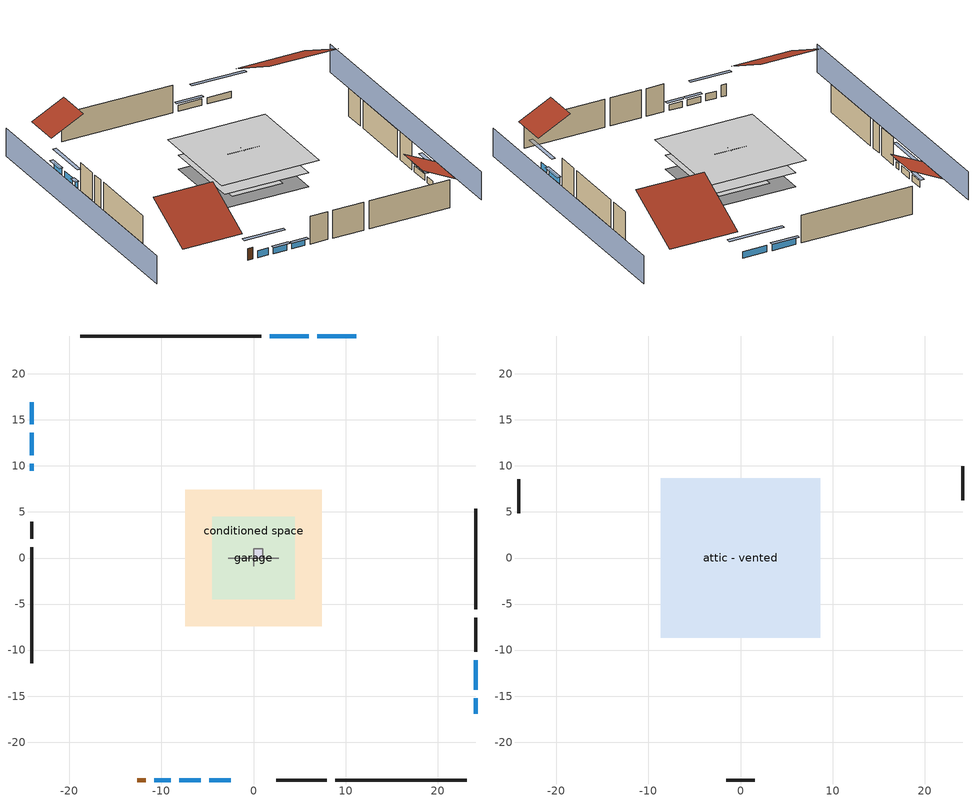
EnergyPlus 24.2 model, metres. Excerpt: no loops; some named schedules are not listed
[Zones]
central ac and furnace airloop ret air zone
 floor adiabatic (AdiabaticConst): 0,0 0,1 1,1 1,0 z0
 wall adiabatic (AdiabaticConst): 0,1 0,0 1,0 1,1 0,1 z0:1
 ceiling adiabatic (AdiabaticConst): 1,0 1,1 0,1 0,0 z1
conditioned space
 floor to garage (Floor1 construction): -4.48,-4.48 -4.48,4.48 4.48,4.48 4.48,-4.48 z0
 floor adiabatic (AdiabaticFloorConstruction): -7.41,-7.41 -7.41,7.41 7.41,7.41 7.41,-7.41 z2.44
 floor foundation (Slab2 construction): -7.41,-7.41 -7.41,7.41 7.41,7.41 7.41,-7.41 z0
 wall outside (AdiabaticWallConstruction 1): -12.62,-24.11 -11.71,-24.11 z0:2.03
 wall outside (AdiabaticWallConstruction): 11.14,24.11 6.92,24.11 / 6,24.11 1.79,24.11 z0:1.13; -24.11,16.91 -24.11,14.51 / 24.11,-16.91 24.11,-15.25 / -24.11,13.58 -24.11,11.18 z0:1.1; 24.11,-14.32 24.11,-11.09 / -8.07,-24.11 -5.73,-24.11 z0:1.07; -10.78,-24.11 -9,-24.11 z0:1.22; -4.81,-24.11 -2.47,-24.11 / -24.11,10.25 -24.11,9.47 z0:1.04
 wall outside (Wall3 construction): 0.86,24.11 -18.81,24.11 z0:4.88
 wall outside (Wall4 construction): 24.11,-5.58 24.11,5.35 z0:4.88
 wall outside (Wall7 construction): 8.88,-24.11 23.18,-24.11 z0:4.88
 wall outside (Wall8 construction): -24.11,1.16 -24.11,-11.43 z0:4.88
 wall to garage (Wall5 construction): -2.74,0 2.74,0 z0:4.88
 wall to garage (Wall6 construction): 0,-0.91 0,0.91 z0:4.88
 window (WindowConstruction): 11.13,24.11 6.93,24.11 z0:1.13
 window (WindowConstruction 9): -24.11,16.91 -24.11,14.51 z0:1.1
 window (WindowConstruction 1): 6,24.11 1.79,24.11 z0:1.13
 window (WindowConstruction 2): 24.11,-16.91 24.11,-15.25 z0:1.1
 window (WindowConstruction 3): 24.11,-14.32 24.11,-11.09 z0:1.07
 window (WindowConstruction 4): -10.78,-24.11 -9,-24.11 z0:1.22
 window (WindowConstruction 5): -8.07,-24.11 -5.73,-24.11 z0:1.07
 window (WindowConstruction 6): -4.81,-24.11 -2.47,-24.11 z0:1.04
 window (WindowConstruction 7): -24.11,13.58 -24.11,11.18 z0:1.1
 window (WindowConstruction 8): -24.11,10.25 -24.11,9.48 z0:1.04
 door (Door): -12.62,-24.11 -11.71,-24.11 z0:2.03
 ceiling adiabatic (AdiabaticFloorConstruction): 7.41,-7.41 7.41,7.41 -7.41,7.41 -7.41,-7.41 z2.44
garage
 floor foundation (Slab1 construction): -4.48,-4.48 -4.48,4.48 4.48,4.48 4.48,-4.48 z0
 wall outside (Wall1 construction): 24.11,-10.17 24.11,-6.51 z0:4.88
 wall outside (Wall12 construction): -24.11,3.92 -24.11,2.09 z0:4.88
 wall outside (Wall2 construction): 2.47,-24.11 7.96,-24.11 z0:4.88
attic - vented
 floor to conditioned space (Floor2 construction Reversed): -8.66,-8.66 -8.66,8.66 8.66,8.66 8.66,-8.66 z4.88
 wall outside (Wall10 construction): -24.11,8.55 -24.11,4.85 z0:4.88
 wall outside (Wall11 construction): -1.55,-24.11 1.54,-24.11 z0:4.88
 wall outside (Wall9 construction): 24.11,6.28 24.11,9.97 z0:4.88
 roof outside (Roof1 construction): 12.06,24.11,4.88 12.06,13.34,10.26 24.11,13.34,10.26 24.11,24.11,4.88
 roof outside (Roof2 construction): 24.11,-17.84,4.88 18.5,-17.84,7.68 18.5,-24.11,7.68 24.11,-24.11,4.88
 roof outside (Roof3 construction): -24.11,17.84,4.88 -18.5,17.84,7.68 -18.5,24.11,7.68 -24.11,24.11,4.88
 roof outside (Roof4 construction): -13.55,-24.11,4.88 -13.55,-14.67,9.6 -24.11,-14.67,9.6 -24.11,-24.11,4.88
shading: -28.68,24.11 -28.68,-24.11 / 28.68,-24.11 28.68,24.11 z0:4.88; 4.18,24.11 13.88,24.11 13.88,24.72 4.18,24.72 z3.87; -24.11,14.2 -24.11,17.22 -24.72,17.22 -24.72,14.2 z1.4; 1.48,24.11 6.3,24.11 6.3,24.72 1.48,24.72 z1.43; 24.11,-12.5 24.11,-19.66 24.72,-19.66 24.72,-12.5 z3.84; 24.11,-10.79 24.11,-14.62 24.72,-14.62 24.72,-10.79 z1.37; -6.25,-24.11 -13.52,-24.11 -13.52,-24.72 -6.25,-24.72 z3.96; -5.43,-24.11 -8.37,-24.11 -8.37,-24.72 -5.43,-24.72 z1.37; -2.17,-24.11 -5.11,-24.11 -5.11,-24.72 -2.17,-24.72 z1.34; -24.11,8.43 -24.11,16.32 -24.72,16.32 -24.72,8.43 z3.84; -24.11,9.17 -24.11,10.55 -24.72,10.55 -24.72,9.17 z1.34
[Building]
Building 1: Terrain=Suburbs
[Site:Location]
Portland Intl Arpt_OR: Latitude {deg}=45.59; Longitude {deg}=-122.6; Time Zone {hr}=-8; Elevation {m}=33; Keep Site Location Information=Yes
[Site:GroundTemperature:Shallow]
10.2558, 8.96328, 8.85977, 9.47314, 11.9355, 14.3863, 16.5111, 17.8571, 17.9714, 16.8767, 14.8061, 12.4304
[Site:WaterMainsTemperature]
Calculation Method=Schedule; Temperature Schedule=mains temperature schedule
[Material] Roughness=Rough; Thermal Absorptance=0.9
Name | Thickness {m} | Conductivity {W/m-K} | Density {kg/m3} | Specific Heat {J/kg-K} | Solar Absorptance | Visible Absorptance
ceiling loosefill ins | 0.254 | 0.0480833 | 16.02 | 1046.75 | 0.7 | 0.7
ceiling stud and cavity | 0.1397 | 0.104117 | 65.682 | 1177.47 | 0.7 | 0.7
composite shingle siding | 0.00635 | 0.162714 | 1121.4 | 1465.45 | 0.7 | 0.7
concrete 4.0 in. | 0.1016 | 1.803125 | 2242.8 | 837.4 | 0.7 | 0.7
door material | 0.04445 | 0.0612267 | 512.64 | 1214.23 | 0.7 | 0.7
exterior vertical ins; exterior vertical ins 1; wall rigid ins; wall rigid ins 1; wall rigid ins 2 | 0.051816 | 0.029427 | 32.04 | 1214.23 | 0.7 | 0.7
floor covering | 0.0127 | 0.0433444 | 54.468 | 1339.84 | 0.6 | 0.6
floor covering 1 | 0.0127 | 0.0450781 | 54.468 | 1339.84 | 0.9 | 0.9
floor rigid ins; wall rigid ins 3 | 0.512978 | 0.029427 | 32.04 | 1214.23 | 0.7 | 0.7
floor stud and cavity | 0.1397 | 0.923637 | 92.3553 | 1139.71 | 0.7 | 0.7
floor stud and cavity 1 | 0.1397 | 1.75129 | 37.0049 | 1207.88 | 0.7 | 0.7
furniture material conditioned space 1; furniture material garage 1 | 0.1524 | 0.115458 | 640.8 | 1214.23 | 0.6 | 0.6
gypsum board | 0.0127 | 0.160291 | 801 | 837.4 | 0.6 | 0.6
osb sheathing 0.5 in. | 0.0127 | 0.115458 | 512.64 | 1214.23 | 0.6 | 0.6
osb sheathing 0.5 in. 1 | 0.0127 | 0.115458 | 512.64 | 1214.23 | 0.7 | 0.7
osb sheathing 0.75 in. | 0.01905 | 0.115458 | 512.64 | 1214.23 | 0.7 | 0.7
roof rigid ins | 0.00329814 | 0.029427 | 32.04 | 1214.23 | 0.7 | 0.7
slate or tile shingles | 0.01905 | 0.840978 | 1899.972 | 799.717 | 0.75 | 0.75
wall stud and cavity | 0.1397 | 0.348479 | 139.0536 | 1170.24 | 0.6 | 0.6
wall stud and cavity 1 | 0.1397 | 0.207325 | 139.0536 | 1170.24 | 0.7 | 0.7
wall stud and cavity 2 | 0.1397 | 0.222524 | 139.0536 | 1170.24 | 0.7 | 0.7
wall stud and cavity 3 | 0.0889 | 0.380278 | 52.3479 | 1209.89 | 0.7 | 0.7
wall stud and cavity 4 | 0.0889 | 0.391764 | 83.0341 | 1211.67 | 0.7 | 0.7
wood siding; wood siding 1 | 0.0254 | 0.102417 | 544.68 | 1172.36 | 0.7 | 0.7
[Material:NoMass]
Adiabatic: Roughness=Rough; Thermal Resistance {m2-K/W}=176.1; Thermal Absorptance=0.9; Solar Absorptance=0.7; Visible Absorptance=0.7
[WindowMaterial:SimpleGlazingSystem]
WindowMaterial: U-Factor {W/m2-K}=2.15764; Solar Heat Gain Coefficient=0.44
[Construction]
AdiabaticConst: Adiabatic
AdiabaticFloorConstruction: floor stud and cavity 1, floor rigid ins, osb sheathing 0.75 in., floor covering
AdiabaticWallConstruction: wood siding, wall rigid ins 3, wall stud and cavity 3, gypsum board
AdiabaticWallConstruction 1: wood siding 1, wall rigid ins 3, wall stud and cavity 3, gypsum board
Door: door material
Floor1 construction: floor stud and cavity, osb sheathing 0.75 in., floor covering
Floor2 construction Reversed: gypsum board, ceiling stud and cavity, ceiling loosefill ins
furniture construction conditioned space 1: furniture material conditioned space 1
furniture construction garage 1: furniture material garage 1
PartitionWallConstruction: gypsum board, wall stud and cavity 4, gypsum board
Roof1 construction; Roof2 construction; Roof3 construction; Roof4 construction: slate or tile shingles, roof rigid ins, osb sheathing 0.5 in.
Slab1 construction: concrete 4.0 in.
Slab2 construction: concrete 4.0 in., floor covering 1
Wall1 construction; Wall10 construction; Wall11 construction; Wall12 construction; Wall2 construction; Wall9 construction: composite shingle siding, osb sheathing 0.5 in. 1, wall stud and cavity
Wall3 construction; Wall4 construction: composite shingle siding, wall rigid ins, osb sheathing 0.5 in. 1, wall stud and cavity 1, gypsum board
Wall5 construction: wall rigid ins 1, osb sheathing 0.5 in. 1, wall stud and cavity 2, gypsum board
Wall6 construction: wall rigid ins 2, osb sheathing 0.5 in. 1, wall stud and cavity 2, gypsum board
Wall7 construction; Wall8 construction: composite shingle siding, wall rigid ins 1, osb sheathing 0.5 in. 1, wall stud and cavity 1, gypsum board
WindowConstruction; WindowConstruction 1; WindowConstruction 2; WindowConstruction 3; WindowConstruction 4; WindowConstruction 5; WindowConstruction 6; WindowConstruction 7; WindowConstruction 8; WindowConstruction 9: WindowMaterial
[Zone] Multiplier=1
Name | Volume {m3} | Part of Total Floor Area
attic - vented | 386.638 | Yes
central ac and furnace airloop ret air zone | 1 | No
conditioned space | 1265.65 | Yes
garage | 195.726 | Yes
[Space]
Name | Zone | Volume {m3} | Space Type
attic - vented 1 | attic - vented | 386.638
central ac and furnace airloop ret air space | central ac and furnace airloop ret air zone |  | Plenum Space Type
conditioned space 1 | conditioned space | 1265.65
garage 1 | garage | 195.726
[OtherEquipment] Design Level Calculation Method=EquipmentLevel
Name | Fuel Type | Zone or ZoneList or Space or SpaceList | Schedule | Design Level {W} | Fraction Latent | Fraction Radiant | Fraction Lost
central ac and furnace airloop_0 RetCondToDZ; central ac and furnace airloop_0 SupCondToDZ; central ac and furnace airloop_0 SupSensLkToDZ | None | attic - vented 1 | Always On Discrete | 0 | 0 | 0 | 0
central ac and furnace airloop_0 SupLatLkToDZ | None | attic - vented 1 | Always On Discrete | 0 | 1 | 0 | 0
central ac and furnace airloop_0 RetCondToRP; central ac and furnace airloop_0 RetSensLkToRP | None | central ac and furnace airloop ret air space | Always On Discrete | 0 | 0 | 0 | 0
central ac and furnace airloop_0 RetLatLkToRP | None | central ac and furnace airloop ret air space | Always On Discrete | 0 | 1 | 0 | 0
central ac and furnace airloop_0 SupCondToLv; central ac and furnace airloop_0 SupSensLkToCond; mech vent house fan sensible load | None | conditioned space 1 | Always On Discrete | 0 | 0 | 0 | 0
central ac and furnace airloop_0 SupLatLkToCond; mech vent house fan latent load | None | conditioned space 1 | Always On Discrete | 0 | 1 | 0 | 0
clothes dryer 1 | Electricity | conditioned space 1 | clothes_dryer | 0 | 0.015 | 0.081 | 0.85
cooking range 1 | NaturalGas | conditioned space 1 | cooking_range | 1674.97 | 0.16 | 0.384 | 0.2
general water use latent | None | conditioned space 1 | general water use schedule | 62.594 | 1 | 0 | 0
general water use sensible | None | conditioned space 1 | general water use schedule | -61.6891 | 0 | 0.6 | 0
misc fireplace | NaturalGas | conditioned space 1 | misc fireplace schedule | 655.246 | 0.1 | 0.3 | 0.4
water heater energy adjustment1 | Electricity | garage 1 | Always On Discrete | 0.01 | 0 | 0 | 1
water heater lat | None | garage 1 | Always On Discrete | 0 | 1 | 0 | 0
water heater sens | None | garage 1 | Always On Discrete | 0 | 0 | 0 | 0
[ZoneInfiltration:DesignFlowRate] Schedule=Always On Discrete; Design Flow Rate Calculation Method=Flow/Zone; Design Flow Rate {m3/s}=0
Name | Zone or ZoneList or Space or SpaceList
attic_vented 1 duct leakage imbalance infil flow | attic - vented 1
infil flow; natural vent flow; whole house fan flow | conditioned space 1
[ZoneInfiltration:EffectiveLeakageArea] Schedule=Always On Discrete
Name | Zone or Space | Effective Air Leakage Area {cm2} | Stack Coefficient | Wind Coefficient
infil attic - vented 1 | attic - vented 1 | 9987.63 | 0.000269167 | 4.62885e-05
infil garage 1 | garage 1 | 81.551 | 0.000129147 | 4.38083e-05
[ZoneMixing] Schedule=Always On Continuous; Design Flow Rate Calculation Method=Flow/Zone; Design Flow Rate {m3/s}=0
Name | Zone or Space | Source Zone or Space
central ac and furnace airloop_0 ZoneMixCondToDZ mix; whole house fan mix | attic - vented | conditioned space
central ac and furnace airloop_0 ZoneMixDZToCond mix | conditioned space | attic - vented
[SpaceList]
Plenum Space Type: central ac and furnace airloop ret air space
[SurfaceProperty:ExposedFoundationPerimeter] Exposed Perimeter Calculation Method=TotalExposedPerimeter
Name | Total Exposed Perimeter {m}
Slab2 | 52.60848
Slab1 | 21.9456
[SurfaceProperty:IncidentSolarMultiplier] Incident Solar Multiplier=1; Incident Solar Multiplier Schedule=trans schedule winter=0.85 summer=0.7
Window1; Window10; Window2; Window3; Window4; Window5; Window6; Window7; Window8; Window9
[InternalMass]
Name | Construction | Zone or ZoneList | Space or SpaceList | Surface Area {m2}
furniture mass conditioned space 1 | furniture construction conditioned space 1 | conditioned space | conditioned space 1 | 207.62
partition wall mass | PartitionWallConstruction | conditioned space | conditioned space 1 | 519.049
furniture mass garage 1 | furniture construction garage 1 | garage | garage 1 | 8.02682
[Lights] Design Level Calculation Method=LightingLevel; Return Air Fraction=0; Fraction Radiant=0.6; Fraction Visible=0.2; Fraction Replaceable=1
Name | Zone or ZoneList or Space or SpaceList | Schedule | Lighting Level {W}
interior lighting | conditioned space 1 | lighting_interior | 2643.59
garage lighting | garage 1 | lighting_garage | 50.0305
[People]
occupants: Zone or ZoneList or Space or SpaceList=conditioned space 1; Number of People Schedule=occupants; Number of People Calculation Method=People; Number of People=3; Fraction Radiant=0.314171; Sensible Heat Fraction=0.56303; Activity Level Schedule=occupants activity schedule; Carbon Dioxide Generation Rate {m3/s-W}=0; Enable ASHRAE 55 Comfort Warnings=No; Mean Radiant Temperature Calculation Type=EnclosureAveraged
[ElectricEquipment] Design Level Calculation Method=EquipmentLevel
Name | Zone or ZoneList or Space or SpaceList | Schedule | Design Level {W} | Fraction Latent | Fraction Radiant | Fraction Lost
ceiling fan | conditioned space 1 | ceiling_fan | 18.026 | 0 | 0.558 | 0
clothes dryer | conditioned space 1 | clothes_dryer | 2130.85 | 0.015 | 0.081 | 0.85
clothes washer | conditioned space 1 | clothes_washer | 129.337 | 0.03 | 0.162 | 0.7
cooking range | conditioned space 1 | cooking_range | 57.1525 | 0.16 | 0.384 | 0.2
dishwasher | conditioned space 1 | dishwasher | 378.63 | 0.3 | 0.18 | 0.4
fridge | conditioned space 1 | fridge schedule | 41.5354 | 0 | 0.6 | 0
mech vent bath fan 0 | conditioned space 1 | mech vent bath fan 0 schedule | 15 | 0 | 0 | 1
mech vent house fan | conditioned space 1 | mech vent house fan schedule | 0 | 0 | 0 | 1
mech vent house fan cfis | conditioned space 1 | mech vent house fan cfis schedule | 0 | 0 | 0 | 0
mech vent range fan 0 | conditioned space 1 | mech vent range fan 0 schedule | 30 | 0 | 0 | 1
misc permanent spa heater | conditioned space 1 | misc permanent spa heater schedule | 603.179 | 0 | 0 | 1
misc permanent spa pump | conditioned space 1 | misc permanent spa pump schedule | 630.778 | 0 | 0 | 1
misc plug loads | conditioned space 1 | plug_loads_other | 293.77 | 0.021 | 0.558 | 0.049
misc tv | conditioned space 1 | plug_loads_tv | 303.184 | 0 | 0.6 | 0
whole house fan | conditioned space 1 | Always On Discrete | 0 | 0 | 0 | 1
freezer | garage 1 | freezer schedule | 194.914 | 0 | 0.6 | 0
[AvailabilityManager:Scheduled]
central ac and furnace airloop Availability Manager: Schedule=Always On Discrete
[AirLoopHVAC:ReturnPlenum]
Air Loop HVAC Return Plenum 1: Zone=central ac and furnace airloop ret air zone
[WaterUse:Equipment]
dishwasher: Peak Flow Rate {m3/s}=4.64116e-06; Flow Rate Fraction Schedule=hot_water_dishwasher
[Foundation:Kiva] Exterior Vertical Insulation Depth {m}=0.6096; Wall Height Above Grade {m}=0.1016; Wall Depth Below Slab {m}=0.2032
Name | Initial Indoor Air Temperature {C} | Exterior Vertical Insulation Material
Foundation Kiva 1 | 13.4258 | exterior vertical ins
Foundation Kiva 2 | 19.4444 | exterior vertical ins 1
[Foundation:Kiva:Settings]
Soil Conductivity {W/m-K}=1.3848; Soil Density {kg/m3}=1842.3; Soil Specific Heat {J/kg-K}=418.7; Ground Solar Absorptivity=0.9; Ground Thermal Absorptivity=0.9; Ground Surface Roughness {m}=0.03; Far-Field Width {m}=40; Deep-Ground Boundary Condition=ZeroFlux; Deep-Ground Depth {m}=40; Minimum Cell Dimension {m}=0.2; Maximum Cell Growth Coefficient=3; Simulation Timestep=Timestep
[Exterior:Lights]
exterior lighting: Schedule=exterior lighting schedule; Design Level {W}=87.3025
[EnergyManagementSystem:GlobalVariable]
central_ac_and_furnace_airloop_0_DuctImbalLkExhFanEquivCond
central_ac_and_furnace_airloop_0_DuctImbalLkExhFanEquivDZ
central_ac_and_furnace_airloop_0_DuctImbalLkSupFanEquivCond
central_ac_and_furnace_airloop_0_DuctImbalLkSupFanEquivDZ
central_ac_and_furnace_airloop_0_DZ_T
central_ac_and_furnace_airloop_0_DZ_W
central_ac_and_furnace_airloop_0_RetCondToDZ
central_ac_and_furnace_airloop_0_RetCondToRP
central_ac_and_furnace_airloop_0_RetLatLkToRP
central_ac_and_furnace_airloop_0_RetSensLkToRP
central_ac_and_furnace_airloop_0_SupCondToDZ
central_ac_and_furnace_airloop_0_SupCondToLv
central_ac_and_furnace_airloop_0_SupLatLkToCond
central_ac_and_furnace_airloop_0_SupLatLkToDZ
central_ac_and_furnace_airloop_0_SupSensLkToCond
central_ac_and_furnace_airloop_0_SupSensLkToDZ
central_ac_and_furnace_airloop_0_ZoneMixCondToDZ
central_ac_and_furnace_airloop_0_ZoneMixDZToCond
central_ac_and_furnace_airloop_AH_MFR
central_ac_and_furnace_airloop_AH_Tout
central_ac_and_furnace_airloop_AH_VFR
central_ac_and_furnace_airloop_AH_Wout
central_ac_and_furnace_airloop_Fan_RTF
central_ac_and_furnace_airloop_RA_T
central_ac_and_furnace_airloop_Ra_W
infil_program_Qfan
infil_program_Qinf
natural_vent_program_Qnv
natural_vent_program_Qwhf
[EnergyManagementSystem:Sensor]
Name | Output:Variable or Output:Meter Index Key | Output:Variable or Output:Meter
airflow_gain | infil flow | Infiltration Sensible Heat Gain Energy
airflow_gain_1 | natural vent flow | Infiltration Sensible Heat Gain Energy
airflow_gain_2 | whole house fan flow | Infiltration Sensible Heat Gain Energy
airflow_loss | infil flow | Infiltration Sensible Heat Loss Energy
airflow_loss_1 | natural vent flow | Infiltration Sensible Heat Loss Energy
airflow_loss_2 | whole house fan flow | Infiltration Sensible Heat Loss Energy
central_ac_and_furnace_airloop_0_DZ_T_s | attic - vented | Zone Air Temperature
central_ac_and_furnace_airloop_0_DZ_W_s | attic - vented | Zone Mean Air Humidity Ratio
central_ac_and_furnace_airloop_AH_MFR_s | Node 6 | System Node Mass Flow Rate
central_ac_and_furnace_airloop_AH_Tout_s | Node 6 | System Node Temperature
central_ac_and_furnace_airloop_AH_VFR_s | Node 6 | System Node Current Density Volume Flow Rate
central_ac_and_furnace_airloop_AH_Wout_s | Node 6 | System Node Humidity Ratio
central_ac_and_furnace_airloop_RA_T_s | Node 9 | System Node Temperature
central_ac_and_furnace_airloop_Ra_W_s | Node 9 | System Node Humidity Ratio
clg_load_cond |  | Cooling:EnergyTransfer:Zone:CONDITIONED SPACE
clg_load_duct |  | Cooling:EnergyTransfer:Zone:CENTRAL AC AND FURNACE AIRLOOP RET AIR ZONE
clg_sp_s; clg_sp_s_1 | cooling setpoint | Schedule Value
clothes_dryer_exhaust_0_sch_s | clothes_dryer | Schedule Value
cool_season | cooling season schedule | Schedule Value
ducts_conv | central ac and furnace airloop_0 RetCondToRP | Other Equipment Convective Heating Energy
ducts_conv_1 | central ac and furnace airloop_0 RetLatLkToRP | Other Equipment Convective Heating Energy
ducts_conv_2 | central ac and furnace airloop_0 RetSensLkToRP | Other Equipment Convective Heating Energy
ducts_conv_3 | central ac and furnace airloop_0 SupCondToLv | Other Equipment Convective Heating Energy
ducts_conv_4 | central ac and furnace airloop_0 SupLatLkToCond | Other Equipment Convective Heating Energy
ducts_conv_5 | central ac and furnace airloop_0 SupSensLkToCond | Other Equipment Convective Heating Energy
ducts_rad | central ac and furnace airloop_0 RetCondToRP | Other Equipment Radiant Heating Energy
ducts_rad_1 | central ac and furnace airloop_0 RetLatLkToRP | Other Equipment Radiant Heating Energy
ducts_rad_2 | central ac and furnace airloop_0 RetSensLkToRP | Other Equipment Radiant Heating Energy
ducts_rad_3 | central ac and furnace airloop_0 SupCondToLv | Other Equipment Radiant Heating Energy
ducts_rad_4 | central ac and furnace airloop_0 SupLatLkToCond | Other Equipment Radiant Heating Energy
ducts_rad_5 | central ac and furnace airloop_0 SupSensLkToCond | Other Equipment Radiant Heating Energy
htg_load_cond |  | Heating:EnergyTransfer:Zone:CONDITIONED SPACE
htg_load_duct |  | Heating:EnergyTransfer:Zone:CENTRAL AC AND FURNACE AIRLOOP RET AIR ZONE
htg_sp_s; htg_sp_s_1 | heating setpoint | Schedule Value
ig_ee_conv | ceiling fan | Electric Equipment Convective Heating Energy
ig_ee_conv_1 | clothes dryer | Electric Equipment Convective Heating Energy
ig_ee_conv_10 | whole house fan | Electric Equipment Convective Heating Energy
ig_ee_conv_3 | cooking range | Electric Equipment Convective Heating Energy
ig_ee_conv_4 | dishwasher | Electric Equipment Convective Heating Energy
ig_ee_conv_5 | fridge | Electric Equipment Convective Heating Energy
ig_ee_conv_6 | misc permanent spa heater | Electric Equipment Convective Heating Energy
ig_ee_conv_7 | misc permanent spa pump | Electric Equipment Convective Heating Energy
ig_ee_conv_8 | misc plug loads | Electric Equipment Convective Heating Energy
ig_ee_conv_9 | misc tv | Electric Equipment Convective Heating Energy
ig_ee_rad | ceiling fan | Electric Equipment Radiant Heating Energy
ig_ee_rad_1 | clothes dryer | Electric Equipment Radiant Heating Energy
ig_ee_rad_10 | whole house fan | Electric Equipment Radiant Heating Energy
ig_ee_rad_3 | cooking range | Electric Equipment Radiant Heating Energy
ig_ee_rad_4 | dishwasher | Electric Equipment Radiant Heating Energy
ig_ee_rad_5 | fridge | Electric Equipment Radiant Heating Energy
ig_ee_rad_6 | misc permanent spa heater | Electric Equipment Radiant Heating Energy
ig_ee_rad_7 | misc permanent spa pump | Electric Equipment Radiant Heating Energy
ig_ee_rad_8 | misc plug loads | Electric Equipment Radiant Heating Energy
ig_ee_rad_9 | misc tv | Electric Equipment Radiant Heating Energy
ig_lgt_conv | interior lighting | Lights Convective Heating Energy
ig_lgt_rad | interior lighting | Lights Radiant Heating Energy
ig_lgt_vis | interior lighting | Lights Visible Radiation Heating Energy
ig_oe_conv | clothes dryer 1 | Other Equipment Convective Heating Energy
ig_oe_conv_1 | cooking range 1 | Other Equipment Convective Heating Energy
ig_oe_conv_2 | general water use latent | Other Equipment Convective Heating Energy
ig_oe_conv_3 | general water use sensible | Other Equipment Convective Heating Energy
ig_oe_conv_4 | misc fireplace | Other Equipment Convective Heating Energy
ig_oe_rad | clothes dryer 1 | Other Equipment Radiant Heating Energy
ig_oe_rad_1 | cooking range 1 | Other Equipment Radiant Heating Energy
ig_oe_rad_2 | general water use latent | Other Equipment Radiant Heating Energy
ig_oe_rad_3 | general water use sensible | Other Equipment Radiant Heating Energy
ig_oe_rad_4 | misc fireplace | Other Equipment Radiant Heating Energy
ig_ppl_conv | occupants | People Convective Heating Energy
ig_ppl_rad | occupants | People Radiant Heating Energy
im_conv | furniture mass conditioned space 1 | Surface Inside Face Convection Heat Gain Energy
im_conv_1 | partition wall mass | Surface Inside Face Convection Heat Gain Energy
im_ig | furniture mass conditioned space 1 | Surface Inside Face Internal Gains Radiation Heat Gain Energy
im_ig_1 | partition wall mass | Surface Inside Face Internal Gains Radiation Heat Gain Energy
im_lgt | furniture mass conditioned space 1 | Surface Inside Face Lights Radiation Heat Gain Energy
im_lgt_1 | partition wall mass | Surface Inside Face Lights Radiation Heat Gain Energy
